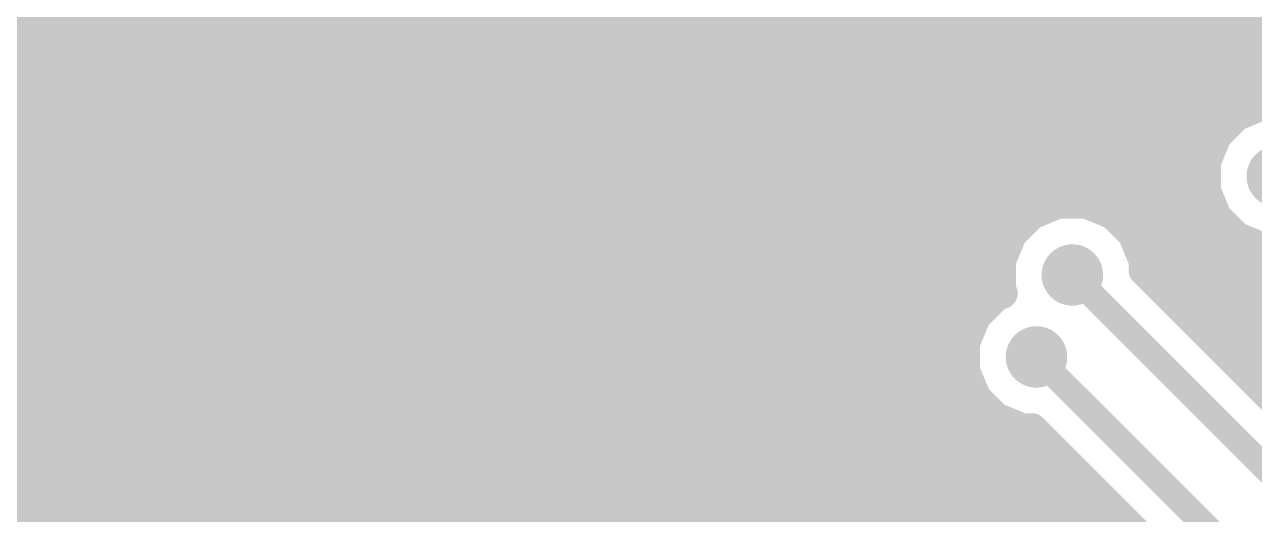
# Model space of a CAD drawing. Extents: x 0 to 81, y 1 to 51.1.
# Drawn here: x 35.63 to 47.83, y 38.15 to 43.01 of the extents above; entities that cross this region are included whole.
import ezdxf

# ---------------------------------------------------------------- set-up
doc = ezdxf.new("R2010")
doc.units = 0
doc.layers.add('16', color=175, linetype='CONTINUOUS')
doc.layers.add('18', color=82, linetype='CONTINUOUS')

# ---------------------------------------------------------------- blocks, each defined once
blk = doc.blocks.new('ROUNDV')
at = {"const_width": 0.5}
blk.add_lwpolyline([(0, -0.25, 1), (0, 0.25, 1), (0, -0.25)], format="xyb", dxfattribs=at)

msp = doc.modelspace()

# ---------------------------------------------------------------- linework, layer by layer
at = {"layer": '16'}
for points, const_width in [([(21.4884, 42.9768), (51.3723, 42.9768)], 0.3048), ([(20.4216, 42.672), (51.6128, 42.672)], 0.3048), ([(21.4884, 42.3672), (51.7171, 42.3672)], 0.3048), ([(47.9153, 42.2148), (47.6539, 42.1065)], 0.3048), ([(48.1983, 42.2148), (47.9153, 42.2148)], 0.3048), ([(21.4884, 42.0624), (47.6098, 42.0624)], 0.3048), ([(47.6539, 42.1065), (47.4539, 41.9065)], 0.3048), ([(47.4539, 41.9065), (47.3456, 41.6451)], 0.3048), ([(24.2076, 41.7576), (47.3922, 41.7576)], 0.3048), ([(47.3456, 41.6451), (47.3456, 41.3621)], 0.3048), ([(24.5124, 41.4528), (47.3456, 41.4528)], 0.3048), ([(47.3456, 41.3621), (47.4539, 41.1007)], 0.3048), ([(45.8833, 41.2364), (45.6219, 41.1281)], 0.3048), ([(46.1663, 41.2364), (45.8833, 41.2364)], 0.3048), ([(46.4277, 41.1281), (46.1663, 41.2364)], 0.3048), ([(24.7904, 41.148), (45.6699, 41.148)], 0.3048), ([(45.6219, 41.1281), (45.4219, 40.9281)], 0.3048), ([(46.3797, 41.148), (47.4343, 41.148)], 0.3048), ([(46.6277, 40.9281), (46.4277, 41.1281)], 0.3048), ([(47.4539, 41.1007), (47.6539, 40.9007)], 0.3048), ([(24.7904, 40.8432), (45.3867, 40.8432)], 0.3048), ([(45.4219, 40.9281), (45.3136, 40.6667)], 0.3048), ([(46.736, 40.6667), (46.6277, 40.9281)], 0.3048), ([(46.6629, 40.8432), (47.7927, 40.8432)], 0.3048), ([(47.6539, 40.9007), (47.9153, 40.7924)], 0.3048), ([(47.9153, 40.7924), (48.0137, 40.7924)], 0.3048), ([(45.3136, 40.6667), (45.3136, 40.3837)], 0.3048), ([(46.736, 40.5683), (46.736, 40.6667)], 0.3048), ([(24.7904, 40.5384), (45.3136, 40.5384)], 0.3048), ([(46.1264, 40.4236), (46.0248, 40.5252)], 0.254), ([(48.514, 38.036), (46.0248, 40.5252)], 0.254), ([(49.0474, 38.2569), (46.736, 40.5683)], 0.3048), ([(46.7659, 40.5384), (48.2677, 40.5384)], 0.3048), ([(45.3309, 40.3421), (45.2663, 40.3153)], 0.3048), ([(45.3136, 40.3837), (45.3309, 40.3421)], 0.3048), ([(24.7904, 40.2336), (45.1846, 40.2336)], 0.3048), ([(45.2663, 40.3153), (45.0663, 40.1153)], 0.3048), ([(47.0707, 40.2336), (48.5725, 40.2336)], 0.3048), ([(45.0663, 40.1153), (44.958, 39.8539)], 0.3048), ([(24.5124, 39.9288), (44.989, 39.9288)], 0.3048), ([(44.958, 39.8539), (44.958, 39.5709)], 0.3048), ([(47.3755, 39.9288), (48.8773, 39.9288)], 0.3048), ([(24.2076, 39.624), (44.958, 39.624)], 0.3048), ([(47.7012, 37.6804), (45.6692, 39.7124)], 0.254), ([(47.6803, 39.624), (49.1821, 39.624)], 0.3048), ([(44.958, 39.5709), (45.0663, 39.3095)], 0.3048), ([(22.6568, 39.3192), (45.0623, 39.3192)], 0.3048), ([(45.0663, 39.3095), (45.2663, 39.1095)], 0.3048), ([(22.6568, 39.0144), (45.4959, 39.0144)], 0.3048), ([(45.2663, 39.1095), (45.5277, 39.0012)], 0.3048), ([(45.5277, 39.0012), (45.6261, 39.0012)], 0.3048), ([(45.6261, 39.0012), (47.1678, 37.4595)], 0.3048), ([(22.6568, 38.7096), (45.9177, 38.7096)], 0.3048), ([(22.6568, 38.4048), (46.2225, 38.4048)], 0.3048), ([(28.5262, 38.1), (46.5273, 38.1)], 0.3048), ([(43.2417, 38.1), (42.9803, 37.9917)], 0.3048), ([(43.5247, 38.1), (43.2417, 38.1)], 0.3048), ([(43.7861, 37.9917), (43.5247, 38.1)], 0.3048)]:
    msp.add_lwpolyline(points, dxfattribs=dict(at, const_width=const_width))
for points, const_width in [([(47.9153, 42.291, 1), (47.9153, 42.1386)], 0.1524), ([(47.9445, 42.1444, 1), (47.8862, 42.2852)], 0.1524), ([(47.6248, 42.1769, 1), (47.6831, 42.0361)], 0.1524), ([(47.7078, 42.0526, 1), (47.6001, 42.1604)], 0.1524), ([(47.6098, 41.9862, 1), (47.6098, 42.1386)], 0.1524), ([(47.4, 41.9603, 1), (47.5078, 41.8526)], 0.1524), ([(47.5243, 41.8773, 1), (47.3835, 41.9356)], 0.1524), ([(47.3922, 41.6814, 1), (47.3922, 41.8338)], 0.1524), ([(47.4218, 41.6451, 1), (47.2694, 41.6451)], 0.1524), ([(47.2752, 41.6742, 1), (47.416, 41.6159)], 0.1524), ([(47.3456, 41.3766, 1), (47.3456, 41.529)], 0.1524), ([(47.416, 41.3913, 1), (47.2752, 41.333)], 0.1524), ([(45.8833, 41.3126, 1), (45.8833, 41.1602)], 0.1524), ([(45.9125, 41.166, 1), (45.8542, 41.3068)], 0.1524), ([(46.1954, 41.3068, 1), (46.1371, 41.166)], 0.1524), ([(46.1663, 41.1602, 1), (46.1663, 41.3126)], 0.1524), ([(47.2694, 41.3621, 1), (47.4218, 41.3621)], 0.1524), ([(45.5928, 41.1985, 1), (45.6511, 41.0577)], 0.1524), ([(45.6758, 41.0742, 1), (45.5681, 41.182)], 0.1524), ([(45.6699, 41.0718, 1), (45.6699, 41.2242)], 0.1524), ([(46.3797, 41.2242, 1), (46.3797, 41.0718)], 0.1524), ([(46.4815, 41.182, 1), (46.3738, 41.0742)], 0.1524), ([(46.3985, 41.0577, 1), (46.4568, 41.1985)], 0.1524), ([(47.5078, 41.1546, 1), (47.4, 41.0469)], 0.1524), ([(47.4343, 41.0718, 1), (47.4343, 41.2242)], 0.1524), ([(47.3835, 41.0716, 1), (47.5243, 41.1299)], 0.1524), ([(45.368, 40.9819, 1), (45.4758, 40.8742)], 0.1524), ([(45.4923, 40.8989, 1), (45.3515, 40.9572)], 0.1524), ([(45.3867, 40.767, 1), (45.3867, 40.9194)], 0.1524), ([(46.6981, 40.9572, 1), (46.5573, 40.8989)], 0.1524), ([(46.5738, 40.8742, 1), (46.6816, 40.9819)], 0.1524), ([(46.6629, 40.9194, 1), (46.6629, 40.767)], 0.1524), ([(47.6831, 40.9711, 1), (47.6248, 40.8303)], 0.1524), ([(47.6001, 40.8468, 1), (47.7078, 40.9546)], 0.1524), ([(47.7927, 40.767, 1), (47.7927, 40.9194)], 0.1524), ([(47.9153, 40.8686, 1), (47.9153, 40.7162)], 0.1524), ([(47.8862, 40.722, 1), (47.9445, 40.8628)], 0.1524), ([(45.3898, 40.6667, 1), (45.2374, 40.6667)], 0.1524), ([(45.2432, 40.6958, 1), (45.384, 40.6375)], 0.1524), ([(46.8122, 40.6667, 1), (46.6598, 40.6667)], 0.1524), ([(46.6656, 40.6375, 1), (46.8064, 40.6958)], 0.1524), ([(45.3136, 40.4622, 1), (45.3136, 40.6146)], 0.1524), ([(46.0697, 40.5701, 1), (45.9799, 40.4803)], 0.127), ([(46.0697, 40.5701, 1), (45.9799, 40.4803)], 0.127), ([(46.7899, 40.6222, 1), (46.6821, 40.5145)], 0.1524), ([(46.6598, 40.5683, 1), (46.8122, 40.5683)], 0.1524), ([(46.7659, 40.6146, 1), (46.7659, 40.4622)], 0.1524), ([(45.384, 40.4129, 1), (45.2432, 40.3546)], 0.1524), ([(45.36, 40.2717, 1), (45.3017, 40.4125)], 0.1524), ([(46.0815, 40.3787, 1), (46.1713, 40.4685)], 0.127), ([(45.1846, 40.1574, 1), (45.1846, 40.3098)], 0.1524), ([(45.2372, 40.3857, 1), (45.2955, 40.2449)], 0.1524), ([(45.3202, 40.2614, 1), (45.2125, 40.3692)], 0.1524), ([(45.2374, 40.3837, 1), (45.3898, 40.3837)], 0.1524), ([(45.2605, 40.3129, 1), (45.4013, 40.3712)], 0.1524), ([(47.0707, 40.3098, 1), (47.0707, 40.1574)], 0.1524), ([(45.1367, 40.0861, 1), (44.9959, 40.1444)], 0.1524), ([(45.0124, 40.1691, 1), (45.1202, 40.0614)], 0.1524), ([(45.0342, 39.8539, 1), (44.8818, 39.8539)], 0.1524), ([(44.989, 39.8526, 1), (44.989, 40.005)], 0.1524), ([(47.3755, 40.005, 1), (47.3755, 39.8526)], 0.1524), ([(44.8876, 39.883, 1), (45.0284, 39.8247)], 0.1524), ([(44.958, 39.5478, 1), (44.958, 39.7002)], 0.1524), ([(45.7141, 39.7573, 1), (45.6243, 39.6675)], 0.127), ([(47.6803, 39.7002, 1), (47.6803, 39.5478)], 0.1524), ([(45.0284, 39.6001, 1), (44.8876, 39.5418)], 0.1524), ([(44.8818, 39.5709, 1), (45.0342, 39.5709)], 0.1524), ([(45.1202, 39.3634, 1), (45.0124, 39.2557)], 0.1524), ([(44.9959, 39.2804, 1), (45.1367, 39.3387)], 0.1524), ([(45.0623, 39.243, 1), (45.0623, 39.3954)], 0.1524), ([(45.2955, 39.1799, 1), (45.2372, 39.0391)], 0.1524), ([(45.2125, 39.0556, 1), (45.3202, 39.1634)], 0.1524), ([(45.5277, 39.0774, 1), (45.5277, 38.925)], 0.1524), ([(45.4959, 38.9382, 1), (45.4959, 39.0906)], 0.1524), ([(45.6799, 39.0551, 1), (45.5722, 38.9473)], 0.1524), ([(45.6261, 38.925, 1), (45.6261, 39.0774)], 0.1524), ([(45.4986, 38.9308, 1), (45.5569, 39.0716)], 0.1524), ([(45.9177, 38.6334, 1), (45.9177, 38.7858)], 0.1524), ([(46.2225, 38.3286, 1), (46.2225, 38.481)], 0.1524), ([(43.2417, 38.1762, 1), (43.2417, 38.0238)], 0.1524), ([(43.2709, 38.0296, 1), (43.2126, 38.1704)], 0.1524), ([(43.5538, 38.1704, 1), (43.4955, 38.0296)], 0.1524), ([(43.5247, 38.0238, 1), (43.5247, 38.1762)], 0.1524), ([(46.5273, 38.0238, 1), (46.5273, 38.1762)], 0.1524)]:
    msp.add_lwpolyline(points, format="xyb", dxfattribs=dict(at, const_width=const_width))

# ---------------------------------------------------------------- block references
at = {"layer": '18', "xscale": 0.6096, "yscale": 0.6096}
for p in [(48.0568, 41.5036), (46.0248, 40.5252), (45.6692, 39.7124)]:
    msp.add_blockref('ROUNDV', p, dxfattribs=at)

doc.saveas('drawing.dxf')
